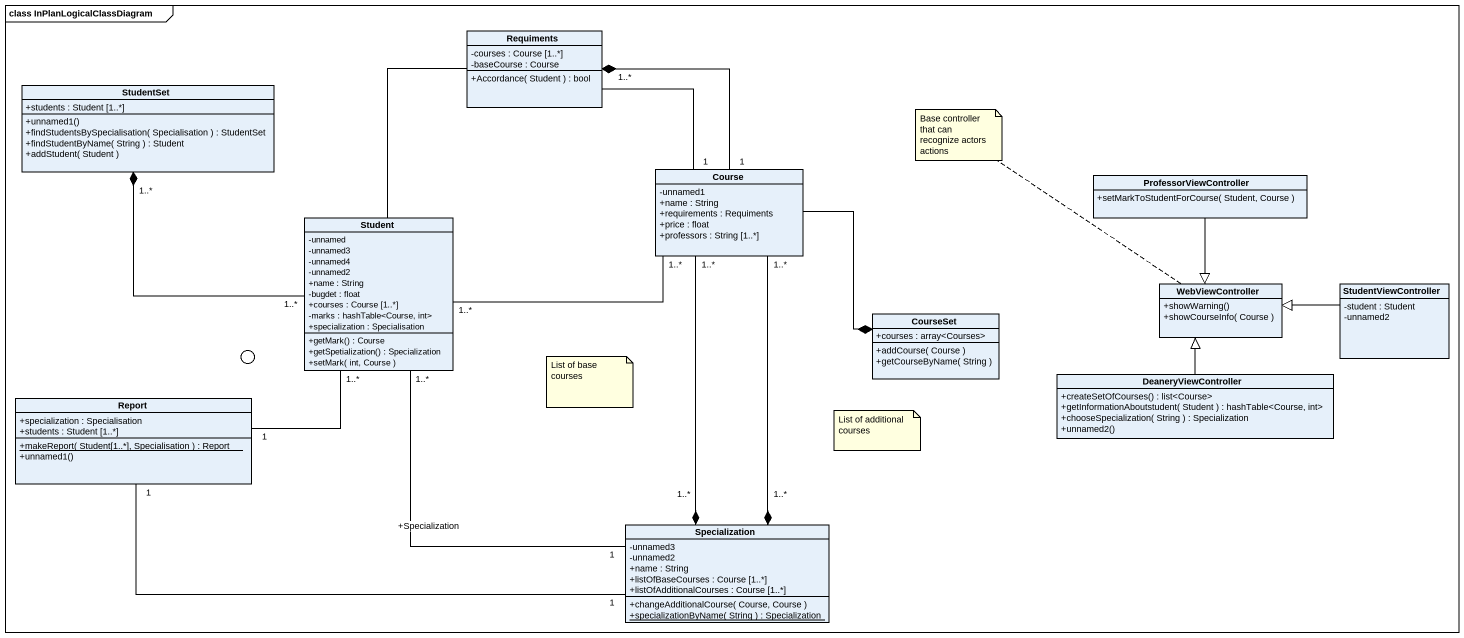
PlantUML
@startuml
mainframe class InPlanLogicalClassDiagram
allowmixing
hide circle
hide empty members
skinparam classAttributeIconSize 0
class Requiments {
  -courses : Course [1..*]
  -baseCourse : Course
  +Accordance( Student ) : bool
}
class StudentSet {
  +students : Student [1..*]
  +unnamed1()
  +findStudentsBySpecialisation( Specialisation ) : StudentSet
  +findStudentBуName( String ) : Student
  +addStudent( Student )
}
class Course {
  -unnamed1
  +name : String
  +requirements : Requiments
  +price : float
  +professors : String [1..*]
}
class ProfessorViewController {
  +setMarkToStudentForCourse( Student, Course )
}
class Student {
  -unnamed
  -unnamed3
  -unnamed4
  -unnamed2
  +name : String
  -bugdet : float
  +courses : Course [1..*]
  -marks : hashTable<Course, int>
  +specialization : Specialisation
  +getMark() : Course
  +getSpetialization() : Specialization
  +setMark( int, Course )
}
class WebViewController {
  +showWarning()
  +showCourseInfo( Course )
}
class StudentViewController {
  -student : Student
  -unnamed2
}
class CourseSet {
  +courses : array<Courses>
  +addCourse( Course )
  +getCourseByName( String )
}
() " " as lollipop1
class DeaneryViewController {
  +createSetOfCourses() : list<Course>
  +getInformationAboutstudent( Student ) : hashTable<Course, int>
  +chooseSpecialization( String ) : Specialization
  +unnamed2()
}
class Report {
  +specialization : Specialisation
  +students : Student [1..*]
  {static} +makeReport( Student[1..*], Specialisation ) : Report
  +unnamed1()
}
class Specialization {
  -unnamed3
  -unnamed2
  +name : String
  +listOfBaseCourses : Course [1..*]
  +listOfAdditionalCourses : Course [1..*]
  +changeAdditionalCourse( Course, Course )
  {static} +specializationByName( String ) : Specialization
}
Requiments "1..*" *-- "1" Course
Requiments -- "1" Course
Requiments -- Student
StudentSet "1..*" *-- "1..*" Student
ProfessorViewController --|> WebViewController
Student "1..*" -right- "1..*" Course
Student "1..*" -- "1" Specialization : +Specialization
StudentViewController -left-|> WebViewController
CourseSet *-up- Course
DeaneryViewController -up-|> WebViewController
Report "1" -up- "1..*" Student
Report "1" -right- "1" Specialization
Specialization "1..*" *-up- "1..*" Course
Specialization "1..*" *-up- "1..*" Course
note top of WebViewController : Base controller that can recognize actors actions
note as N2
  List of base courses
end note
note as N3
  List of additional courses
end note
@enduml
